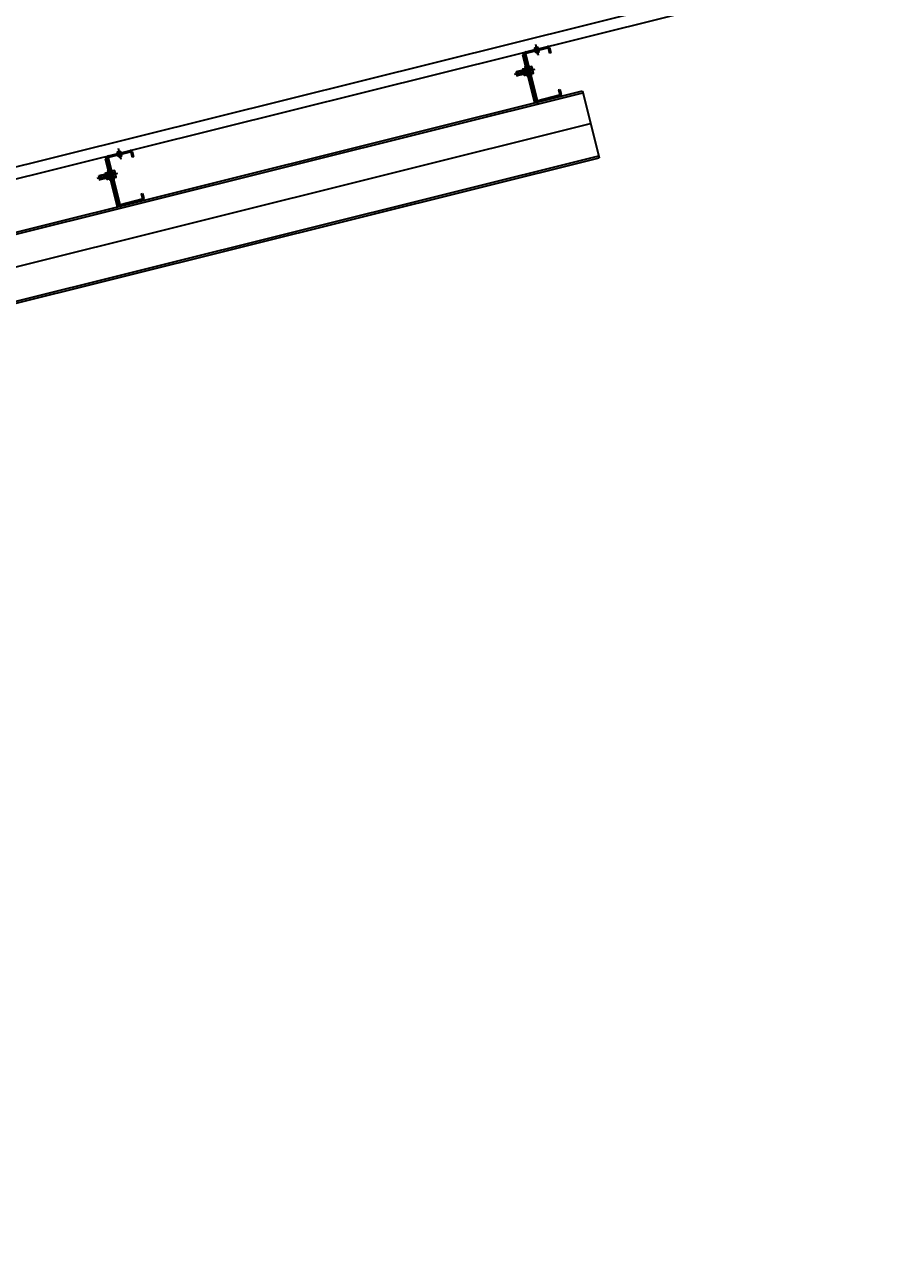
# Model space of a CAD drawing. Header units: millimetres. Extents: x 10297564 to 11610295, y -9287743 to -8409454.
# Drawn here: x 10885352 to 10887874, y -9250534 to -9246942 of the extents above; entities that cross this region are included whole.
import ezdxf

# ---------------------------------------------------------------- set-up
doc = ezdxf.new("R2010")
doc.units = ezdxf.units.MM
doc.header["$LTSCALE"] = 100
doc.linetypes.add('CEN', pattern=[62, 60, -1, 0, -1])
doc.linetypes.add('CEN1', pattern=[22, 15, -3, 1, -3])
for name, color, linetype in [('CEN', 1, 'CEN1'), ('dim', 7, 'Continuous'), ('H형강', 3, 'Continuous'), ('module', 5, 'Continuous'), ('태양광', 255, 'Continuous')]:
    doc.layers.add(name, color=color, linetype=linetype)
doc.styles.add('돋음', font='Dotum.ttf')
doc.dimstyles.new('NDIM-150', dxfattribs={"dimscale": 75, "dimtxt": 3.5, "dimasz": 1, "dimexe": 2, "dimexo": 1, "dimgap": 1, "dimtad": 1, "dimdec": 0, "dimzin": 0, "dimdsep": 46, "dimtxsty": '돋음', "dimblk": 'dotk', "dimcen": 2, "dimdle": 2, "dimclrd": 4, "dimclre": 4, "dimclrt": 7, "dimadec": 0, "dimazin": 0, "dimtfac": 1, "dimtdec": 0, "dimtix": 1, "dimtmove": 2, "dimatfit": 3, "dimldrblk": 'DIMDOT', "dimfxl": 1, "dimtolj": 1, "dimtzin": 0, "dimlwd": -1, "dimlwe": -1, "dimarcsym": 0})

# ---------------------------------------------------------------- blocks, each defined once
blk = doc.blocks.new('M12-50L-1')
at = {"layer": 'CEN', "color": 1, "extrusion": (3.14065e-05, -8.8997e-05, 1)}
blk.add_line((10603646.8, -9122705.5, 0), (10603588.9, -9122726.6, 0), dxfattribs=at)
at = {"layer": '태양광', "extrusion": (3.14065e-05, -8.8997e-05, 1)}
for p, q in [((10603630.5, -9122705.1, 0), (10603621.8, -9122708.2, 0)), ((10603626.3, -9122707.4, 0), (10603622.1, -9122708.9, 0)), ((10603626.7, -9122706.5, 0), (10603626.3, -9122707.4, 0)), ((10603626.3, -9122707.4, 0), (10603629.9, -9122717.3, 0)), ((10603613.6, -9122712, 0), (10603593.2, -9122719.4, 0)), ((10603593.2, -9122719.4, 0), (10603593.6, -9122718.5, 0)), ((10603593.2, -9122719.4, 0), (10603596.8, -9122729.4, 0)), ((10603613.4, -9122711.3, 0), (10603593.6, -9122718.5, 0)), ((10603593.6, -9122718.5, 0), (10603597.7, -9122729.8, 0)), ((10603617.2, -9122721.9, 0), (10603596.8, -9122729.4, 0)), ((10603596.8, -9122729.4, 0), (10603597.7, -9122729.8, 0)), ((10603617.5, -9122722.6, 0), (10603597.7, -9122729.8, 0)), ((10603629.9, -9122717.3, 0), (10603625.7, -9122718.9, 0)), ((10603634.6, -9122716.4, 0), (10603625.9, -9122719.5, 0)), ((10603629.9, -9122717.3, 0), (10603630.8, -9122717.7, 0))]:
    blk.add_line(p, q, dxfattribs=at)
at = {"layer": '태양광', "extrusion": (3.14065e-05, -8.8997e-05, 1), "elevation": 1132.1}
for points in [[(10603612.2, -9122708, -0.414214), (10603612.5, -9122707.3), (10603619.1, -9122704.9, -0.414214), (10603619.7, -9122705.2)], [(10603626.2, -9122723.1, -0.414214), (10603625.9, -9122723.7), (10603619.3, -9122726.1, -0.414214), (10603618.7, -9122725.8), (10603612.2, -9122708)], [(10603637.7, -9122698.7, 0.414214), (10603637.1, -9122698.4), (10603630.5, -9122700.8, 0.414214), (10603630.2, -9122701.4)], [(10603631.6, -9122705.2, 0.414214), (10603632.2, -9122705.5), (10603638.8, -9122703.1, 0.414214), (10603639.1, -9122702.4)], [(10603632.2, -9122705.5, 0.414214), (10603631.9, -9122706.1)], [(10603636.7, -9122719.3, 0.414214), (10603637.4, -9122719.6), (10603643.9, -9122717.2, 0.414214), (10603644.2, -9122716.5), (10603637.7, -9122698.7)], [(10603639.4, -9122703.4, 0.414214), (10603638.8, -9122703.1)], [(10603621.1, -9122709, -0.414214), (10603620.8, -9122709.6), (10603614.2, -9122712, -0.414214), (10603613.5, -9122711.7)], [(10603613.9, -9122712.7, -0.414214), (10603614.2, -9122712)], [(10603624.5, -9122718.4, -0.414214), (10603624.2, -9122719), (10603617.6, -9122721.4, -0.414214), (10603617, -9122721.1)], [(10603617.3, -9122722.1, -0.414214), (10603617.6, -9122721.4)], [(10603620.8, -9122709.6, -0.414214), (10603621.4, -9122709.9)], [(10603624.2, -9122719, -0.414214), (10603624.8, -9122719.3)], [(10603635, -9122714.6, 0.414214), (10603635.6, -9122714.9), (10603642.2, -9122712.5, 0.414214), (10603642.5, -9122711.8)], [(10603635.6, -9122714.9, 0.414214), (10603635.3, -9122715.5)], [(10603642.9, -9122712.8, 0.414214), (10603642.2, -9122712.5)]]:
    blk.add_lwpolyline(points, format="xyb", dxfattribs=at)
for points in [[(10603618.8, -9122699.7), (10603629, -9122727.9), (10603628.1, -9122728.3), (10603617.8, -9122700.1)], [(10603627.4, -9122696.6), (10603637.7, -9122724.8), (10603638.6, -9122724.4), (10603628.3, -9122696.2)]]:
    blk.add_lwpolyline(points, close=True, dxfattribs=at)
blk = doc.blocks.new('C-150X50X20X3.2T')
at = {"layer": '태양광', "color": 6, "extrusion": (3.24347e-05, -8.86228e-05, 1)}
for p, q in [((11610697.1, -9049722.2, -12.4), (11610758.1, -9049700, 0)), ((11610745.8, -9049858.8, -12.4), (11610697.9, -9049727.2, 0)), ((11610698.5, -9049725.9, -12.4), (11610759.6, -9049703.7, -12.4)), ((11610760.8, -9049704.3, 0), (11610766, -9049718.4, 0)), ((11610764.6, -9049702.9, 0), (11610769.7, -9049717, 0)), ((11610769.7, -9049717, 0), (11610766, -9049718.4, 0)), ((11610742, -9049860.1, -12.4), (11610694.1, -9049728.6, 0)), ((11610808.1, -9049837.1, -24.9), (11610747, -9049859.4, -24.9)), ((11610809.5, -9049840.9, -24.9), (11610748.4, -9049863.1, -24.9))]:
    blk.add_line(p, q, dxfattribs=at)
at = {"layer": '태양광', "color": 6}
for p, q in [((11610803.6, -9049821.8, -12.4), (11610807.3, -9049820.4, -12.4)), ((11610803.6, -9049821.8, -12.4), (11610808.7, -9049835.9, -12.4)), ((11610807.3, -9049820.4, -12.4), (11610812.5, -9049834.5, -12.4))]:
    blk.add_line(p, q, dxfattribs=at)
at = {"layer": '태양광', "color": 6, "extrusion": (3.24347e-05, -8.86228e-05, 1)}
for centre, radius, start, end in [((11610698.8, -9049726.8, 1166.2), 5, 110, 200), ((11610698.8, -9049726.8, 1166.2), 1, 110, 200), ((11610759.9, -9049704.6, 1166.2), 5, 20, 110), ((11610759.9, -9049704.6, 1166.2), 1, 20, 110), ((11610807.8, -9049836.1, 1153.7), 5, 290, 20), ((11610746.7, -9049858.4, 1153.7), 5, 200, 290), ((11610746.7, -9049858.4, 1153.7), 1, 200, 290), ((11610807.8, -9049836.1, 1153.7), 1, 290, 20)]:
    blk.add_arc(centre, radius, start, end, dxfattribs=at)
blk = doc.blocks.new('dotk')
blk.add_line((-3, 0), (3, 0))
at = {"const_width": 0.75}
blk.add_lwpolyline([(-0.375, 0, 1), (0.375, 0, 1)], format="xyb", close=True, dxfattribs=at)
blk = doc.blocks.new('*D1157')
at = {"layer": 'defpoints', "color": 0, "linetype": 'ByBlock', "ltscale": 1.8, "transparency": 16777216}
for p in [(10887420.7, -9246832.8), (10887420.7, -9251585.5), (10888920.7, -9251585.5)]:
    blk.add_point(p, dxfattribs=at)
at = {"layer": 'dim', "color": 4, "ltscale": 1.8, "transparency": 16777216}
for p, q in [((10887495.7, -9246832.8), (10889070.7, -9246832.8)), ((10888920.7, -9246907.8), (10888920.7, -9251510.5)), ((10887495.7, -9251585.5), (10889070.7, -9251585.5))]:
    blk.add_line(p, q, dxfattribs=at)
at = {"layer": 'dim', "color": 4, "linetype": 'ByBlock', "ltscale": 1.8, "transparency": 16777216, "xscale": 75, "yscale": 75, "zscale": 75}
for p, rotation in [((10888920.7, -9246832.8), 90), ((10888920.7, -9251585.5), 270)]:
    blk.add_blockref('dotk', p, dxfattribs=dict(at, rotation=rotation))
at = {"layer": 'dim', "color": 7, "linetype": 'ByBlock', "ltscale": 1.8, "transparency": 16777216, "insert": (10888714.3, -9249209.2), "char_height": 262.5, "attachment_point": 5, "rotation": 90, "style": '돋음'}
blk.add_mtext('\\A1;4753', dxfattribs=at)
blk = doc.blocks.new('DIMDOT')
blk.add_line((-1.5, 0), (1.5, 0))
blk.add_circle((0, 0), 0.75)
blk = doc.blocks.new('*D1158')
at = {"layer": 'defpoints', "color": 0, "linetype": 'ByBlock', "ltscale": 1.8, "transparency": 16777216}
for p in [(10887420.7, -9246832.8), (10885029.9, -9247428.9), (10889607.5, -9249851), (10877828.3, -9251585.5), (10887420.7, -9251585.5)]:
    blk.add_point(p, dxfattribs=at)
at = {"layer": 'dim', "color": 4, "ltscale": 1.8, "transparency": 16777216}
for p, q in [((10887493.5, -9246814.7), (10889190.4, -9246391.6)), ((10887495.7, -9251585.5), (10889828.2, -9251585.5))]:
    blk.add_line(p, q, dxfattribs=at)
blk.add_arc((10868358.6, -9251585.6), 21319.6, 0.2017, 13.79844, dxfattribs=at)
at = {"layer": 'dim', "color": 4, "linetype": 'ByBlock', "ltscale": 1.8, "transparency": 16777216, "xscale": 75, "yscale": 75, "zscale": 75}
for p, rotation in [((10889044.9, -9246427.9), 103.8992199289938), ((10889678.2, -9251585.5), 270.1009154271266)]:
    blk.add_blockref('dotk', p, dxfattribs=dict(at, rotation=rotation))
at = {"layer": 'dim', "color": 7, "linetype": 'ByBlock', "ltscale": 1.8, "transparency": 16777216, "insert": (10889724, -9248962.2), "char_height": 262.5, "attachment_point": 5, "rotation": 277.0001, "style": '돋음'}
blk.add_mtext('\\A1;14°', dxfattribs=at)

msp = doc.modelspace()

# ---------------------------------------------------------------- linework, layer by layer
at = {"layer": 'CEN', "color": 1}
for p, q in [((10886836.6, -9246999.2, -13.8), (10886844.4, -9247030.5, -13.8)), ((10886836.6, -9246999.2, -13.8), (10886844.4, -9247030.5, -13.8)), ((10885623.7, -9247301.6, -13.8), (10885631.5, -9247332.9, -13.8))]:
    msp.add_line(p, q, dxfattribs=at)
at = {"layer": 'CEN', "linetype": 'CEN'}
msp.add_line((10878398.7, -9249373.4, 5.8), (10886997.1, -9247229.6, 5.8), dxfattribs=at)
at = {"layer": 'H형강'}
for p, q in [((10878375.1, -9249278.8, 5.8), (10886973.5, -9247135, 5.8)), ((10878376.5, -9249284.2, 5.8), (10886974.8, -9247140.3, 5.8)), ((10886973.5, -9247135, -38.7), (10887021.9, -9247329.1, -38.7)), ((10878422.2, -9249467.5, 5.8), (10887020.6, -9247323.7, 5.8)), ((10878423.5, -9249472.9, 5.8), (10887021.9, -9247329.1, 5.8))]:
    msp.add_line(p, q, dxfattribs=at)
at = {"layer": 'module', "color": 170, "elevation": -13.8}
msp.add_lwpolyline([(10887429.2, -9246866.8), (10885038.3, -9247462.9), (10885029.9, -9247428.9), (10887420.7, -9246832.8)], close=True, dxfattribs=at)
at = {"layer": '태양광'}
for p, q in [((10886843.1, -9247012.9, -13.8), (10886843.9, -9247016, -13.8)), ((10886837.3, -9247014.4, -13.8), (10886838.1, -9247017.5, -13.8)), ((10886837.8, -9247016.3, -13.8), (10886838.2, -9247016.6, -13.8)), ((10886838.2, -9247016.6, -13.8), (10886843.3, -9247015.3, -13.8)), ((10886838.2, -9247016.6, -13.8), (10886838.4, -9247017.4, -13.8)), ((10886839.1, -9247021.9, -13.8), (10886839.9, -9247024.8, -13.8)), ((10886839.5, -9247021.8, -13.8), (10886840.3, -9247025.1, -13.8)), ((10886839.9, -9247024.8, -13.8), (10886845.7, -9247023.4, -13.8)), ((10886840.3, -9247025.1, -13.8), (10886839.9, -9247024.8, -13.8)), ((10886840.3, -9247025.1, -13.8), (10886845.4, -9247023.8, -13.8)), ((10886843.3, -9247015.3, -13.8), (10886843.6, -9247014.9, -13.8)), ((10886843.3, -9247015.3, -13.8), (10886843.5, -9247016.1, -13.8)), ((10886844.6, -9247020.5, -13.8), (10886845.4, -9247023.8, -13.8)), ((10886845, -9247020.4, -13.8), (10886845.7, -9247023.4, -13.8)), ((10886845.4, -9247023.8, -13.8), (10886845.7, -9247023.4, -13.8)), ((10885624.4, -9247316.8, -13.8), (10885625.2, -9247319.9, -13.8)), ((10885624.9, -9247318.7, -13.8), (10885625.3, -9247319, -13.8)), ((10885625.3, -9247319, -13.8), (10885630.5, -9247317.7, -13.8)), ((10885625.3, -9247319, -13.8), (10885625.5, -9247319.8, -13.8)), ((10885626.3, -9247324.3, -13.8), (10885627, -9247327.2, -13.8)), ((10885626.6, -9247324.2, -13.8), (10885627.4, -9247327.5, -13.8)), ((10885627, -9247327.2, -13.8), (10885632.8, -9247325.8, -13.8)), ((10885627.4, -9247327.5, -13.8), (10885627, -9247327.2, -13.8)), ((10885627.4, -9247327.5, -13.8), (10885632.6, -9247326.2, -13.8)), ((10885630.2, -9247315.3, -13.8), (10885631, -9247318.4, -13.8)), ((10885630.5, -9247317.7, -13.8), (10885630.7, -9247317.3, -13.8)), ((10885630.5, -9247317.7, -13.8), (10885630.7, -9247318.5, -13.8)), ((10885631.7, -9247322.9, -13.8), (10885632.6, -9247326.2, -13.8)), ((10885632.1, -9247322.8, -13.8), (10885632.8, -9247325.8, -13.8)), ((10885632.6, -9247326.2, -13.8), (10885632.8, -9247325.8, -13.8))]:
    msp.add_line(p, q, dxfattribs=at)
at = {"layer": '태양광', "elevation": -13.8}
for points in [[(10886832.9, -9247015.5), (10886847.5, -9247011.8), (10886847.3, -9247011.4), (10886832.8, -9247015), (10886832.9, -9247015.5)], [(10886843.7, -9247008.1), (10886834.5, -9247010.4), (10886834.5, -9247010.4), (10886834.4, -9247010.5), (10886834.4, -9247010.5), (10886834.4, -9247010.5), (10886834.4, -9247010.5), (10886834.3, -9247010.5), (10886834.3, -9247010.6), (10886834.3, -9247010.6), (10886834.3, -9247010.6), (10886834.3, -9247010.6), (10886834.3, -9247010.7), (10886834.3, -9247010.7), (10886834.3, -9247010.7), (10886835.2, -9247014.1), (10886835.2, -9247014.2), (10886835.2, -9247014.2), (10886835.2, -9247014.2), (10886835.2, -9247014.2), (10886835.2, -9247014.3), (10886835.3, -9247014.3), (10886835.3, -9247014.3), (10886835.3, -9247014.3), (10886835.4, -9247014.3), (10886835.4, -9247014.3), (10886835.4, -9247014.3), (10886835.5, -9247014.3)], [(10886837.4, -9247013.8), (10886837.4, -9247013.8), (10886837.5, -9247013.8), (10886837.5, -9247013.8), (10886837.5, -9247013.8), (10886837.5, -9247013.8), (10886837.5, -9247013.7), (10886837.6, -9247013.7), (10886837.6, -9247013.7), (10886837.6, -9247013.7), (10886837.6, -9247013.6), (10886837.6, -9247013.6), (10886837.6, -9247013.6), (10886837.6, -9247013.5), (10886836.7, -9247010.1), (10886836.7, -9247010.1), (10886836.7, -9247010.1), (10886836.7, -9247010.1), (10886836.7, -9247010), (10886836.7, -9247010), (10886836.6, -9247010), (10886836.6, -9247010), (10886836.6, -9247010), (10886836.6, -9247010), (10886836.5, -9247009.9), (10886836.5, -9247009.9), (10886836.5, -9247009.9), (10886836.4, -9247010)], [(10886836.9, -9247009.8), (10886836.9, -9247009.8), (10886836.9, -9247009.9), (10886836.8, -9247009.9), (10886836.8, -9247009.9), (10886836.8, -9247009.9), (10886836.8, -9247009.9), (10886836.8, -9247010), (10886836.7, -9247010), (10886836.7, -9247010), (10886836.7, -9247010), (10886836.7, -9247010.1), (10886836.7, -9247010.1), (10886836.7, -9247010.1)], [(10886837.6, -9247013.5), (10886837.6, -9247013.6), (10886837.6, -9247013.6), (10886837.6, -9247013.6), (10886837.6, -9247013.6), (10886837.7, -9247013.7), (10886837.7, -9247013.7), (10886837.7, -9247013.7), (10886837.7, -9247013.7), (10886837.8, -9247013.7), (10886837.8, -9247013.7), (10886837.8, -9247013.7), (10886837.9, -9247013.7), (10886837.9, -9247013.7)], [(10886842.3, -9247012.6), (10886842.3, -9247012.6), (10886842.3, -9247012.6), (10886842.3, -9247012.6), (10886842.4, -9247012.6), (10886842.4, -9247012.5), (10886842.4, -9247012.5), (10886842.4, -9247012.5), (10886842.4, -9247012.5), (10886842.4, -9247012.4), (10886842.4, -9247012.4), (10886842.4, -9247012.4), (10886842.4, -9247012.4), (10886842.4, -9247012.3), (10886841.6, -9247008.9), (10886841.6, -9247008.9), (10886841.6, -9247008.9), (10886841.5, -9247008.8), (10886841.5, -9247008.8), (10886841.5, -9247008.8), (10886841.5, -9247008.8), (10886841.5, -9247008.8), (10886841.4, -9247008.8), (10886841.4, -9247008.7), (10886841.4, -9247008.7), (10886841.3, -9247008.7), (10886841.3, -9247008.7), (10886841.3, -9247008.7)], [(10886841.8, -9247008.6), (10886841.7, -9247008.6), (10886841.7, -9247008.6), (10886841.7, -9247008.7), (10886841.7, -9247008.7), (10886841.6, -9247008.7), (10886841.6, -9247008.7), (10886841.6, -9247008.7), (10886841.6, -9247008.8), (10886841.6, -9247008.8), (10886841.6, -9247008.8), (10886841.6, -9247008.9), (10886841.6, -9247008.9), (10886841.6, -9247008.9)], [(10886842.4, -9247012.3), (10886842.4, -9247012.4), (10886842.5, -9247012.4), (10886842.5, -9247012.4), (10886842.5, -9247012.4), (10886842.5, -9247012.4), (10886842.5, -9247012.5), (10886842.6, -9247012.5), (10886842.6, -9247012.5), (10886842.6, -9247012.5), (10886842.6, -9247012.5), (10886842.7, -9247012.5), (10886842.7, -9247012.5), (10886842.7, -9247012.5)], [(10886844.7, -9247012), (10886844.7, -9247012), (10886844.7, -9247012), (10886844.8, -9247012), (10886844.8, -9247012), (10886844.8, -9247011.9), (10886844.8, -9247011.9), (10886844.8, -9247011.9), (10886844.8, -9247011.9), (10886844.9, -9247011.8), (10886844.9, -9247011.8), (10886844.9, -9247011.8), (10886844.9, -9247011.7), (10886844.9, -9247011.7), (10886844, -9247008.3), (10886844, -9247008.3), (10886844, -9247008.3), (10886844, -9247008.2), (10886844, -9247008.2), (10886843.9, -9247008.2), (10886843.9, -9247008.2), (10886843.9, -9247008.2), (10886843.9, -9247008.1), (10886843.8, -9247008.1), (10886843.8, -9247008.1), (10886843.8, -9247008.1), (10886843.7, -9247008.1), (10886843.7, -9247008.1)], [(10886833.7, -9247018.6), (10886848.2, -9247014.9), (10886848.4, -9247015.4), (10886833.8, -9247019.1), (10886833.7, -9247018.6)], [(10886846.7, -9247020), (10886837.4, -9247022.3), (10886837.4, -9247022.3), (10886837.4, -9247022.3), (10886837.4, -9247022.3), (10886837.3, -9247022.3), (10886837.3, -9247022.3), (10886837.3, -9247022.3), (10886837.2, -9247022.2), (10886837.2, -9247022.2), (10886837.2, -9247022.2), (10886837.2, -9247022.2), (10886837.2, -9247022.1), (10886837.1, -9247022.1), (10886837.1, -9247022.1), (10886836.3, -9247018.7), (10886836.3, -9247018.7), (10886836.3, -9247018.6), (10886836.3, -9247018.6), (10886836.3, -9247018.6), (10886836.3, -9247018.5), (10886836.3, -9247018.5), (10886836.3, -9247018.5), (10886836.4, -9247018.5), (10886836.4, -9247018.4), (10886836.4, -9247018.4), (10886836.4, -9247018.4), (10886836.5, -9247018.4)], [(10886838.4, -9247017.9), (10886838.4, -9247017.9), (10886838.5, -9247017.9), (10886838.5, -9247017.9), (10886838.5, -9247017.9), (10886838.6, -9247017.9), (10886838.6, -9247017.9), (10886838.6, -9247017.9), (10886838.6, -9247018), (10886838.7, -9247018), (10886838.7, -9247018), (10886838.7, -9247018), (10886838.7, -9247018.1), (10886838.7, -9247018.1), (10886839.6, -9247021.5), (10886839.6, -9247021.5), (10886839.6, -9247021.5), (10886839.6, -9247021.6), (10886839.6, -9247021.6), (10886839.6, -9247021.6), (10886839.5, -9247021.7), (10886839.5, -9247021.7), (10886839.5, -9247021.7), (10886839.5, -9247021.7), (10886839.5, -9247021.8), (10886839.4, -9247021.8), (10886839.4, -9247021.8), (10886839.4, -9247021.8)], [(10886838.7, -9247018.1), (10886838.7, -9247018.1), (10886838.7, -9247018), (10886838.7, -9247018), (10886838.7, -9247018), (10886838.7, -9247017.9), (10886838.7, -9247017.9), (10886838.8, -9247017.9), (10886838.8, -9247017.9), (10886838.8, -9247017.8), (10886838.8, -9247017.8), (10886838.8, -9247017.8), (10886838.9, -9247017.8), (10886838.9, -9247017.8)], [(10886839.9, -9247021.7), (10886839.8, -9247021.7), (10886839.8, -9247021.7), (10886839.8, -9247021.7), (10886839.7, -9247021.7), (10886839.7, -9247021.7), (10886839.7, -9247021.6), (10886839.7, -9247021.6), (10886839.6, -9247021.6), (10886839.6, -9247021.6), (10886839.6, -9247021.6), (10886839.6, -9247021.5), (10886839.6, -9247021.5), (10886839.6, -9247021.5)], [(10886843.3, -9247016.7), (10886843.3, -9247016.7), (10886843.3, -9247016.7), (10886843.4, -9247016.7), (10886843.4, -9247016.7), (10886843.4, -9247016.7), (10886843.4, -9247016.7), (10886843.5, -9247016.7), (10886843.5, -9247016.8), (10886843.5, -9247016.8), (10886843.5, -9247016.8), (10886843.5, -9247016.8), (10886843.6, -9247016.9), (10886843.6, -9247016.9), (10886844.4, -9247020.3), (10886844.4, -9247020.3), (10886844.4, -9247020.3), (10886844.4, -9247020.4), (10886844.4, -9247020.4), (10886844.4, -9247020.4), (10886844.4, -9247020.5), (10886844.4, -9247020.5), (10886844.4, -9247020.5), (10886844.3, -9247020.5), (10886844.3, -9247020.5), (10886844.3, -9247020.6), (10886844.3, -9247020.6), (10886844.2, -9247020.6)], [(10886843.6, -9247016.9), (10886843.6, -9247016.9), (10886843.6, -9247016.8), (10886843.6, -9247016.8), (10886843.6, -9247016.8), (10886843.6, -9247016.7), (10886843.6, -9247016.7), (10886843.6, -9247016.7), (10886843.6, -9247016.7), (10886843.6, -9247016.6), (10886843.7, -9247016.6), (10886843.7, -9247016.6), (10886843.7, -9247016.6), (10886843.8, -9247016.6)], [(10886844.7, -9247020.5), (10886844.7, -9247020.5), (10886844.7, -9247020.5), (10886844.6, -9247020.5), (10886844.6, -9247020.5), (10886844.6, -9247020.5), (10886844.5, -9247020.4), (10886844.5, -9247020.4), (10886844.5, -9247020.4), (10886844.5, -9247020.4), (10886844.5, -9247020.4), (10886844.4, -9247020.3), (10886844.4, -9247020.3), (10886844.4, -9247020.3)], [(10886845.7, -9247016.1), (10886845.7, -9247016.1), (10886845.8, -9247016.1), (10886845.8, -9247016.1), (10886845.8, -9247016.1), (10886845.8, -9247016.1), (10886845.9, -9247016.1), (10886845.9, -9247016.1), (10886845.9, -9247016.1), (10886845.9, -9247016.2), (10886846, -9247016.2), (10886846, -9247016.2), (10886846, -9247016.2), (10886846, -9247016.3), (10886846.8, -9247019.7), (10886846.8, -9247019.7), (10886846.8, -9247019.7), (10886846.8, -9247019.8), (10886846.8, -9247019.8), (10886846.8, -9247019.8), (10886846.8, -9247019.8), (10886846.8, -9247019.9), (10886846.8, -9247019.9), (10886846.8, -9247019.9), (10886846.7, -9247019.9), (10886846.7, -9247020), (10886846.7, -9247020), (10886846.7, -9247020)], [(10885620, -9247317.9), (10885634.6, -9247314.2), (10885634.5, -9247313.8), (10885619.9, -9247317.4), (10885620, -9247317.9)], [(10885620.8, -9247321), (10885635.4, -9247317.3), (10885635.5, -9247317.8), (10885620.9, -9247321.5), (10885620.8, -9247321)], [(10885630.8, -9247310.5), (10885621.6, -9247312.8), (10885621.6, -9247312.8), (10885621.6, -9247312.9), (10885621.5, -9247312.9), (10885621.5, -9247312.9), (10885621.5, -9247312.9), (10885621.5, -9247312.9), (10885621.5, -9247313), (10885621.4, -9247313), (10885621.4, -9247313), (10885621.4, -9247313.1), (10885621.4, -9247313.1), (10885621.4, -9247313.1), (10885621.4, -9247313.1), (10885622.3, -9247316.5), (10885622.3, -9247316.6), (10885622.3, -9247316.6), (10885622.3, -9247316.6), (10885622.3, -9247316.7), (10885622.4, -9247316.7), (10885622.4, -9247316.7), (10885622.4, -9247316.7), (10885622.5, -9247316.7), (10885622.5, -9247316.7), (10885622.5, -9247316.7), (10885622.6, -9247316.7), (10885622.6, -9247316.7)], [(10885633.8, -9247322.4), (10885624.6, -9247324.7), (10885624.5, -9247324.7), (10885624.5, -9247324.7), (10885624.5, -9247324.7), (10885624.5, -9247324.7), (10885624.4, -9247324.7), (10885624.4, -9247324.7), (10885624.4, -9247324.6), (10885624.3, -9247324.6), (10885624.3, -9247324.6), (10885624.3, -9247324.6), (10885624.3, -9247324.6), (10885624.3, -9247324.5), (10885624.3, -9247324.5), (10885623.4, -9247321.1), (10885623.4, -9247321.1), (10885623.4, -9247321), (10885623.4, -9247321), (10885623.4, -9247321), (10885623.4, -9247320.9), (10885623.5, -9247320.9), (10885623.5, -9247320.9), (10885623.5, -9247320.9), (10885623.5, -9247320.8), (10885623.5, -9247320.8), (10885623.6, -9247320.8), (10885623.6, -9247320.8)], [(10885624.5, -9247316.2), (10885624.6, -9247316.2), (10885624.6, -9247316.2), (10885624.6, -9247316.2), (10885624.6, -9247316.2), (10885624.7, -9247316.2), (10885624.7, -9247316.1), (10885624.7, -9247316.1), (10885624.7, -9247316.1), (10885624.7, -9247316.1), (10885624.7, -9247316), (10885624.7, -9247316), (10885624.7, -9247316), (10885624.7, -9247315.9), (10885623.9, -9247312.5), (10885623.9, -9247312.5), (10885623.8, -9247312.5), (10885623.8, -9247312.5), (10885623.8, -9247312.4), (10885623.8, -9247312.4), (10885623.8, -9247312.4), (10885623.7, -9247312.4), (10885623.7, -9247312.4), (10885623.7, -9247312.4), (10885623.7, -9247312.3), (10885623.6, -9247312.3), (10885623.6, -9247312.3), (10885623.6, -9247312.4)], [(10885624, -9247312.2), (10885624, -9247312.2), (10885624, -9247312.3), (10885624, -9247312.3), (10885623.9, -9247312.3), (10885623.9, -9247312.3), (10885623.9, -9247312.3), (10885623.9, -9247312.4), (10885623.9, -9247312.4), (10885623.9, -9247312.4), (10885623.9, -9247312.4), (10885623.9, -9247312.5), (10885623.9, -9247312.5), (10885623.9, -9247312.5)], [(10885624.7, -9247315.9), (10885624.7, -9247316), (10885624.7, -9247316), (10885624.7, -9247316), (10885624.8, -9247316), (10885624.8, -9247316.1), (10885624.8, -9247316.1), (10885624.8, -9247316.1), (10885624.9, -9247316.1), (10885624.9, -9247316.1), (10885624.9, -9247316.1), (10885625, -9247316.1), (10885625, -9247316.1), (10885625, -9247316.1)], [(10885625.5, -9247320.3), (10885625.6, -9247320.3), (10885625.6, -9247320.3), (10885625.6, -9247320.3), (10885625.7, -9247320.3), (10885625.7, -9247320.3), (10885625.7, -9247320.3), (10885625.7, -9247320.3), (10885625.8, -9247320.4), (10885625.8, -9247320.4), (10885625.8, -9247320.4), (10885625.8, -9247320.4), (10885625.8, -9247320.5), (10885625.8, -9247320.5), (10885626.7, -9247323.9), (10885626.7, -9247323.9), (10885626.7, -9247323.9), (10885626.7, -9247324), (10885626.7, -9247324), (10885626.7, -9247324), (10885626.7, -9247324.1), (10885626.7, -9247324.1), (10885626.6, -9247324.1), (10885626.6, -9247324.1), (10885626.6, -9247324.2), (10885626.6, -9247324.2), (10885626.5, -9247324.2), (10885626.5, -9247324.2)], [(10885625.8, -9247320.5), (10885625.8, -9247320.5), (10885625.8, -9247320.4), (10885625.8, -9247320.4), (10885625.8, -9247320.4), (10885625.9, -9247320.3), (10885625.9, -9247320.3), (10885625.9, -9247320.3), (10885625.9, -9247320.3), (10885625.9, -9247320.2), (10885625.9, -9247320.2), (10885626, -9247320.2), (10885626, -9247320.2), (10885626, -9247320.2)], [(10885627, -9247324.1), (10885627, -9247324.1), (10885626.9, -9247324.1), (10885626.9, -9247324.1), (10885626.9, -9247324.1), (10885626.8, -9247324.1), (10885626.8, -9247324.1), (10885626.8, -9247324), (10885626.8, -9247324), (10885626.8, -9247324), (10885626.7, -9247324), (10885626.7, -9247323.9), (10885626.7, -9247323.9), (10885626.7, -9247323.9)], [(10885629.4, -9247315), (10885629.4, -9247315), (10885629.4, -9247315), (10885629.5, -9247315), (10885629.5, -9247315), (10885629.5, -9247314.9), (10885629.5, -9247314.9), (10885629.5, -9247314.9), (10885629.6, -9247314.9), (10885629.6, -9247314.8), (10885629.6, -9247314.8), (10885629.6, -9247314.8), (10885629.6, -9247314.8), (10885629.6, -9247314.7), (10885628.7, -9247311.3), (10885628.7, -9247311.3), (10885628.7, -9247311.3), (10885628.7, -9247311.2), (10885628.7, -9247311.2), (10885628.6, -9247311.2), (10885628.6, -9247311.2), (10885628.6, -9247311.2), (10885628.6, -9247311.2), (10885628.5, -9247311.1), (10885628.5, -9247311.1), (10885628.5, -9247311.1), (10885628.4, -9247311.1), (10885628.4, -9247311.1)], [(10885628.9, -9247311), (10885628.9, -9247311), (10885628.8, -9247311), (10885628.8, -9247311.1), (10885628.8, -9247311.1), (10885628.8, -9247311.1), (10885628.8, -9247311.1), (10885628.7, -9247311.2), (10885628.7, -9247311.2), (10885628.7, -9247311.2), (10885628.7, -9247311.2), (10885628.7, -9247311.3), (10885628.7, -9247311.3), (10885628.7, -9247311.3)], [(10885629.6, -9247314.7), (10885629.6, -9247314.8), (10885629.6, -9247314.8), (10885629.6, -9247314.8), (10885629.6, -9247314.8), (10885629.6, -9247314.9), (10885629.7, -9247314.9), (10885629.7, -9247314.9), (10885629.7, -9247314.9), (10885629.7, -9247314.9), (10885629.8, -9247314.9), (10885629.8, -9247314.9), (10885629.8, -9247314.9), (10885629.9, -9247314.9)], [(10885630.4, -9247319.1), (10885630.4, -9247319.1), (10885630.5, -9247319.1), (10885630.5, -9247319.1), (10885630.5, -9247319.1), (10885630.5, -9247319.1), (10885630.6, -9247319.1), (10885630.6, -9247319.1), (10885630.6, -9247319.2), (10885630.6, -9247319.2), (10885630.7, -9247319.2), (10885630.7, -9247319.2), (10885630.7, -9247319.3), (10885630.7, -9247319.3), (10885631.5, -9247322.7), (10885631.6, -9247322.7), (10885631.6, -9247322.7), (10885631.6, -9247322.8), (10885631.5, -9247322.8), (10885631.5, -9247322.8), (10885631.5, -9247322.9), (10885631.5, -9247322.9), (10885631.5, -9247322.9), (10885631.5, -9247322.9), (10885631.4, -9247322.9), (10885631.4, -9247323), (10885631.4, -9247323), (10885631.4, -9247323)], [(10885630.7, -9247319.3), (10885630.7, -9247319.3), (10885630.7, -9247319.2), (10885630.7, -9247319.2), (10885630.7, -9247319.2), (10885630.7, -9247319.1), (10885630.7, -9247319.1), (10885630.7, -9247319.1), (10885630.8, -9247319.1), (10885630.8, -9247319), (10885630.8, -9247319), (10885630.8, -9247319), (10885630.9, -9247319), (10885630.9, -9247319)], [(10885631.8, -9247314.4), (10885631.8, -9247314.4), (10885631.9, -9247314.4), (10885631.9, -9247314.4), (10885631.9, -9247314.4), (10885631.9, -9247314.3), (10885632, -9247314.3), (10885632, -9247314.3), (10885632, -9247314.3), (10885632, -9247314.2), (10885632, -9247314.2), (10885632, -9247314.2), (10885632, -9247314.1), (10885632, -9247314.1), (10885631.1, -9247310.7), (10885631.1, -9247310.7), (10885631.1, -9247310.7), (10885631.1, -9247310.6), (10885631.1, -9247310.6), (10885631.1, -9247310.6), (10885631, -9247310.6), (10885631, -9247310.6), (10885631, -9247310.5), (10885631, -9247310.5), (10885630.9, -9247310.5), (10885630.9, -9247310.5), (10885630.9, -9247310.5), (10885630.8, -9247310.5)], [(10885631.8, -9247322.9), (10885631.8, -9247322.9), (10885631.8, -9247322.9), (10885631.8, -9247322.9), (10885631.7, -9247322.9), (10885631.7, -9247322.9), (10885631.7, -9247322.8), (10885631.6, -9247322.8), (10885631.6, -9247322.8), (10885631.6, -9247322.8), (10885631.6, -9247322.8), (10885631.6, -9247322.7), (10885631.6, -9247322.7), (10885631.5, -9247322.7)], [(10885632.8, -9247318.5), (10885632.9, -9247318.5), (10885632.9, -9247318.5), (10885632.9, -9247318.5), (10885632.9, -9247318.5), (10885633, -9247318.5), (10885633, -9247318.5), (10885633, -9247318.5), (10885633, -9247318.6), (10885633.1, -9247318.6), (10885633.1, -9247318.6), (10885633.1, -9247318.6), (10885633.1, -9247318.7), (10885633.1, -9247318.7), (10885634, -9247322.1), (10885634, -9247322.1), (10885634, -9247322.1), (10885634, -9247322.2), (10885634, -9247322.2), (10885634, -9247322.2), (10885634, -9247322.3), (10885633.9, -9247322.3), (10885633.9, -9247322.3), (10885633.9, -9247322.3), (10885633.9, -9247322.3), (10885633.8, -9247322.4), (10885633.8, -9247322.4), (10885633.8, -9247322.4)]]:
    msp.add_lwpolyline(points, dxfattribs=at)
at = {"layer": '태양광', "color": 3, "elevation": -18.6}
for points in [[(10886799.3, -9247029.5), (10886834.3, -9247169.7), (10886840.1, -9247168.3), (10886805.1, -9247028), (10886799.3, -9247029.5)], [(10885586.4, -9247331.9), (10885621.4, -9247472.1), (10885627.2, -9247470.7), (10885592.3, -9247330.4), (10885586.4, -9247331.9)]]:
    msp.add_lwpolyline(points, dxfattribs=at)

# ---------------------------------------------------------------- block references
at = {"layer": 'CEN', "linetype": 'CEN', "rotation": 353.9999999847292}
for p in [(285669.7, 966773.7, -13.8), (284456.8, 966471.3, -13.8)]:
    msp.add_blockref('C-150X50X20X3.2T', p, dxfattribs=at)
at = {"layer": 'module', "linetype": 'CEN', "rotation": 353.9999999847292}
for p in [(1294858.5, 934041.2, -18.6), (1293645.7, 933738.8, -18.6)]:
    msp.add_blockref('M12-50L-1', p, dxfattribs=at)

# ---------------------------------------------------------------- dimensions: what is measured, and where the dimension line sits
at = {"layer": 'dim', "linetype": 'ByBlock', "ltscale": 1.8}
dim = msp.add_angular_dim_2l(base=(10889607.5, -9249851), line1=((10887420.7, -9251585.5, -13.8), (10877828.3, -9251585.5, -13.8)), line2=((10885029.9, -9247428.9, -13.8), (10887420.7, -9246832.8, -13.8)), dimstyle='NDIM-150', dxfattribs=at)
dim.commit()
dim.dimension.update_dxf_attribs({"geometry": '*D1158', "text_midpoint": (10889724, -9248962.2, -13.8)})
dim = msp.add_linear_dim(base=(10888920.7, -9251585.5, -13.8), p1=(10887420.7, -9246832.8, -13.8), p2=(10887420.7, -9251585.5, -13.8), angle=90, dimstyle='NDIM-150', dxfattribs=at)
dim.commit()
dim.dimension.update_dxf_attribs({"geometry": '*D1157', "text_midpoint": (10888714.3, -9249209.2, -13.8)})

doc.saveas('drawing.dxf')
